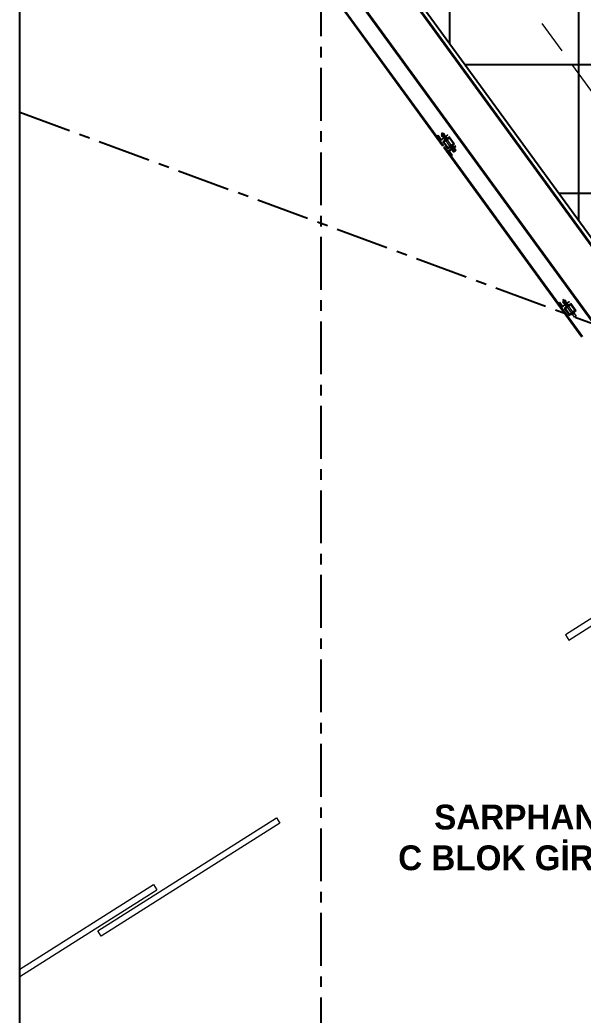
# Model space of a CAD drawing. Header units: millimetres. Extents: x 933584 to 974011, y 4545988 to 4553664.
# Drawn here: x 940921.5 to 941187.9, y 4550127.1 to 4550598.1 of the extents above; entities that cross this region are included whole.
import ezdxf

# ---------------------------------------------------------------- set-up
doc = ezdxf.new("R2010")
doc.units = ezdxf.units.MM
for name, pattern in [('568_AVN_KES_01$0$HIDDEN', [0.375, 0.25, -0.125]), ('CENTER', [2, 1.25, -0.25, 0.25, -0.25]), ('HIDDEN', [9.525, 6.35, -3.175]), ('HIDDEN2', [4.7625, 3.175, -1.5875])]:
    doc.linetypes.add(name, pattern=pattern)
doc.layers.get('0').update_dxf_attribs({"color": 255})
for name, color, linetype in [('0-CSX-CXS_20', 14, 'CENTER'), ('0-HSL-SLD', 252, 'Continuous'), ('0-LNS-SLN', 6, 'Continuous'), ('0-LNS-SPL', 13, '568_AVN_KES_01$0$HIDDEN'), ('0-TXT-XBX_20', 3, 'Continuous')]:
    doc.layers.add(name, color=color, linetype=linetype)
for name, color, linetype, lineweight in [('2-SPS-IBW', 5, 'Continuous', 40), ('al', 7, 'Continuous', 5), ('CM', 4, 'Continuous', 5), ('mimariKIRIS', 251, 'HIDDEN2', 0), ('PL', 1, 'Continuous', 5), ('SFP CAM', 8, 'Continuous', 9), ('VD', 11, 'Continuous', 5), ('VDK', 11, 'HIDDEN', 5)]:
    doc.layers.add(name, color=color, linetype=linetype, lineweight=lineweight)
doc.styles.add('Century Gothic_B_3', font='GOTHICB.TTF', dxfattribs={"height": 4})

# ---------------------------------------------------------------- blocks, each defined once
blk = doc.blocks.new('ZVBXZDVB')
at = {"layer": '0-CSX-CXS_20', "ltscale": 20}
for points in [[(933863.85, 4552835.4), (933863.85, 4551518.59)], [(933721.5, 4552054.44), (934876.25, 4551628.21)]]:
    blk.add_lwpolyline(points, dxfattribs=at)
blk = doc.blocks.new('xcvxcbv-flatten-1')
at = {"layer": '2-SPS-IBW'}
blk.add_lwpolyline([(934013, 4550609.59), (933993.28, 4550616.86), (933863.85, 4550794.73), (933863.85, 4550923.49), (933966.85, 4550923.49), (933966.85, 4550975.49), (933863.85, 4550975.49), (933863.85, 4550990.49), (933981.85, 4550990.49), (933981.85, 4550877.49), (933882.35, 4550877.49), (933882.35, 4550804.49), (934007.08, 4550633.09), (934019.92, 4550628.36), (934013, 4550609.59)], dxfattribs=at)
blk = doc.blocks.new('XCVBXCVBXZ-flatten-1')
at = {"layer": 'al'}
for points in [[(933920.59, 4553541.11), (933918.97, 4553543.34), (933919.21, 4553543.52), (933920.66, 4553541.53), (933923.74, 4553543.77), (933923.91, 4553543.53)], [(933920.59, 4553541.11), (933918.97, 4553543.34), (933919.21, 4553543.52), (933920.66, 4553541.53), (933923.74, 4553543.77), (933923.91, 4553543.53)], [(933923.83, 4553537.17), (933927.08, 4553539.52), (933924.72, 4553542.76), (933921.48, 4553540.4)], [(933923.83, 4553537.17), (933927.08, 4553539.52), (933924.72, 4553542.76), (933921.48, 4553540.4)], [(933923.92, 4553537.72), (933926.52, 4553539.61), (933924.64, 4553542.2), (933922.04, 4553540.31)], [(933923.92, 4553537.72), (933926.52, 4553539.61), (933924.64, 4553542.2), (933922.04, 4553540.31)], [(933924.24, 4553536.1), (933925.86, 4553533.87), (933926.11, 4553534.04), (933924.66, 4553536.03), (933927.74, 4553538.27), (933927.56, 4553538.52)], [(933924.24, 4553536.1), (933925.86, 4553533.87), (933926.11, 4553534.04), (933924.66, 4553536.03), (933927.74, 4553538.27), (933927.56, 4553538.52)], [(933978.03, 4553462.18), (933976.41, 4553464.41), (933976.65, 4553464.59), (933978.1, 4553462.6), (933981.18, 4553464.84), (933981.36, 4553464.6)], [(933978.03, 4553462.18), (933976.41, 4553464.41), (933976.65, 4553464.59), (933978.1, 4553462.6), (933981.18, 4553464.84), (933981.36, 4553464.6)], [(933981.28, 4553458.23), (933984.52, 4553460.59), (933982.17, 4553463.83), (933978.92, 4553461.47)], [(933981.28, 4553458.23), (933984.52, 4553460.59), (933982.17, 4553463.83), (933978.92, 4553461.47)], [(933981.37, 4553458.79), (933983.96, 4553460.68), (933982.08, 4553463.27), (933979.48, 4553461.38)], [(933981.37, 4553458.79), (933983.96, 4553460.68), (933982.08, 4553463.27), (933979.48, 4553461.38)]]:
    blk.add_lwpolyline(points, close=True, dxfattribs=at)
at = {"layer": 'CM'}
for p, q in [((933921.39, 4553538.48), (933856.08, 4553628.23)), ((933921.88, 4553538.83), (933856.56, 4553628.58)), ((933921.88, 4553538.83), (933921.39, 4553538.48)), ((933921.39, 4553538.48), (933921.88, 4553538.83)), ((933922.47, 4553538.02), (933921.98, 4553537.67)), ((933921.98, 4553537.67), (933922.47, 4553538.02)), ((933987.3, 4553447.92), (933921.98, 4553537.67)), ((933987.78, 4553448.27), (933922.47, 4553538.02))]:
    blk.add_line(p, q, dxfattribs=at)
at = {"layer": 'PL'}
for points in [[(933918.97, 4553543.34), (933918.72, 4553543.17), (933920.35, 4553540.93), (933920.59, 4553541.11)], [(933918.97, 4553543.34), (933918.72, 4553543.17), (933920.35, 4553540.93), (933920.59, 4553541.11)], [(933923.24, 4553542.42), (933922.21, 4553543.82), (933921.24, 4553543.12), (933922.26, 4553541.71)], [(933926.29, 4553538.21), (933927.32, 4553536.81), (933926.35, 4553536.1), (933925.32, 4553537.51)], [(933925.86, 4553533.87), (933925.62, 4553533.69), (933924, 4553535.92), (933924.24, 4553536.1)], [(933925.86, 4553533.87), (933925.62, 4553533.69), (933924, 4553535.92), (933924.24, 4553536.1)], [(933976.41, 4553464.41), (933976.17, 4553464.23), (933977.79, 4553462), (933978.03, 4553462.18)], [(933976.41, 4553464.41), (933976.17, 4553464.23), (933977.79, 4553462), (933978.03, 4553462.18)], [(933980.68, 4553463.48), (933979.65, 4553464.89), (933978.68, 4553464.18), (933979.71, 4553462.78)]]:
    blk.add_lwpolyline(points, close=True, dxfattribs=at)
at = {"layer": 'SFP CAM', "color": 252}
for p, q in [((933721.5, 4553148.86), (933784.68, 4553188.91)), ((933721.5, 4553145.31), (933786.28, 4553186.38)), ((933784.68, 4553188.91), (933786.28, 4553186.38))]:
    blk.add_line(p, q, dxfattribs=at)
for points in [[(933981.15, 4553304.58), (934065.61, 4553358.12), (934064, 4553360.65), (933979.55, 4553307.11)], [(933844.45, 4553217.92), (933759.99, 4553164.38), (933758.38, 4553166.92), (933842.84, 4553220.46)]]:
    blk.add_lwpolyline(points, close=True, dxfattribs=at)
at = {"layer": 'VD'}
for points in [[(933920.73, 4553543.5), (933921.02, 4553543.1), (933921.3, 4553543.31), (933921.34, 4553543.34), (933921.05, 4553543.74, 0.327274)], [(933920.85, 4553543.67, -0.159188), (933921.05, 4553543.74, -0.080739), (933921.33, 4553544.02)], [(933921.33, 4553544.02, -0.080459), (933921.68, 4553544.2, -0.158616), (933921.8, 4553544.37)], [(933921.68, 4553544.2), (933921.97, 4553543.8), (933922.29, 4553544.03), (933922, 4553544.43, 0.327274)], [(933922.75, 4553542.06, -0.080459), (933923.1, 4553542.24, -0.158616), (933923.23, 4553542.41)], [(933923.1, 4553542.24), (933923.4, 4553541.84), (933923.71, 4553542.07), (933923.42, 4553542.47, 0.327274)], [(933922.15, 4553541.55), (933922.44, 4553541.15), (933922.72, 4553541.35), (933922.76, 4553541.38), (933922.47, 4553541.78, 0.327274)], [(933922.27, 4553541.72, -0.159188), (933922.47, 4553541.78, -0.080739), (933922.75, 4553542.06)], [(933925.13, 4553537.45), (933924.84, 4553537.85), (933925.12, 4553538.05), (933925.16, 4553538.08), (933925.45, 4553537.68, -0.327274)], [(933925.33, 4553537.51, 0.159188), (933925.45, 4553537.68, 0.080739), (933925.81, 4553537.86)], [(933926.09, 4553538.14), (933925.8, 4553538.54), (933926.11, 4553538.78), (933926.4, 4553538.37, -0.327274)], [(933925.81, 4553537.86, 0.080459), (933926.09, 4553538.14, 0.158616), (933926.28, 4553538.21)], [(933926.56, 4553535.49), (933926.27, 4553535.89), (933926.55, 4553536.1), (933926.59, 4553536.13), (933926.88, 4553535.72, -0.327274)], [(933926.76, 4553535.56, 0.159188), (933926.88, 4553535.72, 0.080739), (933927.23, 4553535.9)], [(933927.51, 4553536.19), (933927.22, 4553536.59), (933927.54, 4553536.82), (933927.83, 4553536.42, -0.327274)], [(933927.23, 4553535.9, 0.080459), (933927.51, 4553536.19, 0.158616), (933927.71, 4553536.25)], [(933978.17, 4553464.57), (933978.46, 4553464.17), (933978.74, 4553464.37), (933978.78, 4553464.4), (933978.49, 4553464.8, 0.327274)], [(933978.29, 4553464.74, -0.159188), (933978.49, 4553464.8, -0.080739), (933978.77, 4553465.09)], [(933978.77, 4553465.09, -0.080459), (933979.12, 4553465.27, -0.158616), (933979.24, 4553465.43)], [(933979.12, 4553465.27), (933979.42, 4553464.86), (933979.73, 4553465.1), (933979.44, 4553465.5, 0.327274)], [(933979.6, 4553462.61), (933979.89, 4553462.21), (933980.17, 4553462.42), (933980.2, 4553462.45), (933979.91, 4553462.85, 0.327274)], [(933979.72, 4553462.78, -0.159188), (933979.91, 4553462.85, -0.080739), (933980.19, 4553463.13)], [(933980.19, 4553463.13, -0.080459), (933980.55, 4553463.31, -0.158616), (933980.67, 4553463.48)], [(933980.55, 4553463.31), (933980.84, 4553462.91), (933981.16, 4553463.14), (933980.87, 4553463.54, 0.327274)], [(933982.58, 4553458.52), (933982.29, 4553458.92), (933982.57, 4553459.12), (933982.6, 4553459.15), (933982.9, 4553458.75, -0.327274)], [(933982.77, 4553458.58, 0.159188), (933982.9, 4553458.75, 0.080739), (933983.25, 4553458.93)], [(933983.53, 4553459.21), (933983.24, 4553459.61), (933983.56, 4553459.84), (933983.85, 4553459.44, -0.327274)], [(933983.25, 4553458.93, 0.080459), (933983.53, 4553459.21, 0.158616), (933983.73, 4553459.27)]]:
    blk.add_lwpolyline(points, format="xyb", close=True, dxfattribs=at)
for points in [[(933920.95, 4553543.05), (933921.02, 4553542.96), (933921.37, 4553543.21), (933921.3, 4553543.31)], [(933921.3, 4553543.31), (933921.37, 4553543.21), (933922.08, 4553543.73), (933922.01, 4553543.83)], [(933922.01, 4553543.83), (933922.08, 4553543.73), (933922.43, 4553543.98), (933922.36, 4553544.08)], [(933926.2, 4553535.84), (933926.13, 4553535.94), (933926.48, 4553536.19), (933926.55, 4553536.1)], [(933926.55, 4553536.1), (933926.48, 4553536.19), (933927.19, 4553536.71), (933927.26, 4553536.62)], [(933927.26, 4553536.62), (933927.19, 4553536.71), (933927.54, 4553536.97), (933927.61, 4553536.87)], [(933978.39, 4553464.12), (933978.46, 4553464.02), (933978.81, 4553464.28), (933978.74, 4553464.37)], [(933978.74, 4553464.37), (933978.81, 4553464.28), (933979.52, 4553464.8), (933979.45, 4553464.89)], [(933979.45, 4553464.89), (933979.52, 4553464.8), (933979.87, 4553465.05), (933979.8, 4553465.15)]]:
    blk.add_lwpolyline(points, close=True, dxfattribs=at)
for points in [[(933921.34, 4553543.34), (933921.97, 4553543.8), (933921.68, 4553544.2, 0.162646), (933921.05, 4553543.74), (933921.34, 4553543.34)], [(933922.76, 4553541.38), (933923.4, 4553541.84), (933923.1, 4553542.24, 0.162646), (933922.47, 4553541.78), (933922.76, 4553541.38)], [(933925.16, 4553538.08), (933925.8, 4553538.54), (933926.09, 4553538.14, -0.162646), (933925.45, 4553537.68), (933925.16, 4553538.08)], [(933926.59, 4553536.13), (933927.22, 4553536.59), (933927.51, 4553536.19, -0.162646), (933926.88, 4553535.72), (933926.59, 4553536.13)], [(933978.78, 4553464.4), (933979.42, 4553464.86), (933979.12, 4553465.27, 0.162646), (933978.49, 4553464.8), (933978.78, 4553464.4)], [(933980.2, 4553462.45), (933980.84, 4553462.91), (933980.55, 4553463.31, 0.162646), (933979.91, 4553462.85), (933980.2, 4553462.45)], [(933982.6, 4553459.15), (933983.24, 4553459.61), (933983.53, 4553459.21, -0.162646), (933982.9, 4553458.75), (933982.6, 4553459.15)]]:
    blk.add_lwpolyline(points, format="xyb", dxfattribs=at)
at = {"layer": 'VDK'}
for p, q in [((933921.35, 4553544.67), (933920.7, 4553544.2)), ((933924.9, 4553538.43), (933920.7, 4553544.2)), ((933925.54, 4553538.9), (933921.35, 4553544.67)), ((933978.79, 4553465.73), (933978.14, 4553465.26)), ((933982.34, 4553459.5), (933978.14, 4553465.26)), ((933982.99, 4553459.97), (933978.79, 4553465.73))]:
    blk.add_line(p, q, dxfattribs=at)
for points in [[(933921.48, 4553543.12), (933923.01, 4553541.02), (933923.66, 4553541.49), (933922.13, 4553543.59)], [(933926.43, 4553536.33), (933924.9, 4553538.43), (933925.54, 4553538.9), (933927.07, 4553536.8)], [(933978.93, 4553464.19), (933980.46, 4553462.09), (933981.1, 4553462.56), (933979.57, 4553464.66)], [(933983.87, 4553457.4), (933982.34, 4553459.5), (933982.99, 4553459.97), (933984.52, 4553457.87)]]:
    blk.add_lwpolyline(points, close=True, dxfattribs=at)
blk = doc.blocks.new('vbxcb')
at = {"layer": 'mimariKIRIS', "ltscale": 5}
blk.add_lwpolyline([(942590.28, 4549378.4), (942466.16, 4549548.96), (942466.16, 4549896.91)], dxfattribs=at)

msp = doc.modelspace()

# ---------------------------------------------------------------- hatches: boundary and pattern name
at = {"layer": '0-HSL-SLD'}
h = msp.add_hatch(dxfattribs=at)
h.set_pattern_fill('CTYSQST', color=256, scale=0.2)
h.set_pattern_definition([(0, (941063.846, 4551003.75), (0, 60.96), []), (90, (941063.846, 4551003.75), (-60.96, 4e-15), [])])
h.paths.add_polyline_path([(941063.85, 4551003.75), (941203.85, 4551003.75), (941203.85, 4551008.75), (941796.85, 4551008.75), (941796.85, 4550980.75), (941867.85, 4550980.75), (941867.85, 4550294.61), (941796.85, 4550294.61), (941796.85, 4550286.53), (941730.96, 4550310.88), (941762.5, 4550396.24), (941285.06, 4550572.68), (941284.02, 4550569.87), (941283.08, 4550570.21), (941252.58, 4550487.67), (941229.12, 4550496.33), (941218.74, 4550468.18), (941208.34, 4550472.02), (941084.35, 4550642.4), (941084.35, 4550712.75), (941183.85, 4550712.75), (941183.85, 4550829.75), (941063.85, 4550829.75)])

# ---------------------------------------------------------------- linework, layer by layer
at = {"color": 0}
msp.add_lwpolyline([(940921.5, 4551335.4), (942981.5, 4551335.4), (942981.5, 4549875.4), (940921.5, 4549875.4)], close=True, dxfattribs=at)
at = {"layer": '0-HSL-SLD'}
msp.add_lwpolyline([(941063.85, 4551003.75), (941203.85, 4551003.75), (941203.85, 4551008.75), (941796.85, 4551008.75), (941796.85, 4550980.75), (941867.85, 4550980.75), (941867.85, 4550294.61), (941796.85, 4550294.61), (941796.85, 4550286.53), (941730.96, 4550310.88), (941762.5, 4550396.24), (941285.06, 4550572.68), (941284.02, 4550569.87), (941283.08, 4550570.21), (941252.58, 4550487.67), (941229.12, 4550496.33), (941218.74, 4550468.18), (941208.34, 4550472.02), (941084.35, 4550642.4), (941084.35, 4550712.75), (941183.85, 4550712.75), (941183.85, 4550829.75), (941063.85, 4550829.75)], close=True, dxfattribs=at)
at = {"layer": '0-LNS-SPL', "linetype": 'ByBlock', "ltscale": 0.5}
msp.add_lwpolyline([(941867.85, 4550294.61), (941796.85, 4550294.61), (941796.85, 4550286.53), (941229.13, 4550496.33), (941218.74, 4550468.18), (941208.34, 4550472.02), (941084.35, 4550642.4), (941084.35, 4550712.75), (941183.85, 4550712.75), (941183.85, 4550829.75), (941061.85, 4550829.75), (941061.85, 4550826.35)], dxfattribs=at)

# ---------------------------------------------------------------- block references
for name, p in [('XCVBXCVBXZ-flatten-1', (7200, -3000)), ('xcvxcbv-flatten-1', (7200, -162.74)), ('vbxcb', (-1342.31, 1108.84))]:
    msp.add_blockref(name, p)
at = {"layer": '0-LNS-SLN'}
msp.add_blockref('ZVBXZDVB', (7200, -1500), dxfattribs=at)

# ---------------------------------------------------------------- texts
at = {"layer": '0-TXT-XBX_20', "insert": (940927.44, 4550226.68), "char_height": 11.7458, "width": 457.6183, "attachment_point": 1, "line_spacing_factor": 0.984502, "style": 'Century Gothic_B_3'}
msp.add_mtext('\\pxqc;{\\fFranklin Gothic Book|b1|i0|c162|p34;SARPHAN \\PC BLOK GİRİŞİ}', dxfattribs=at)

doc.saveas('drawing.dxf')
